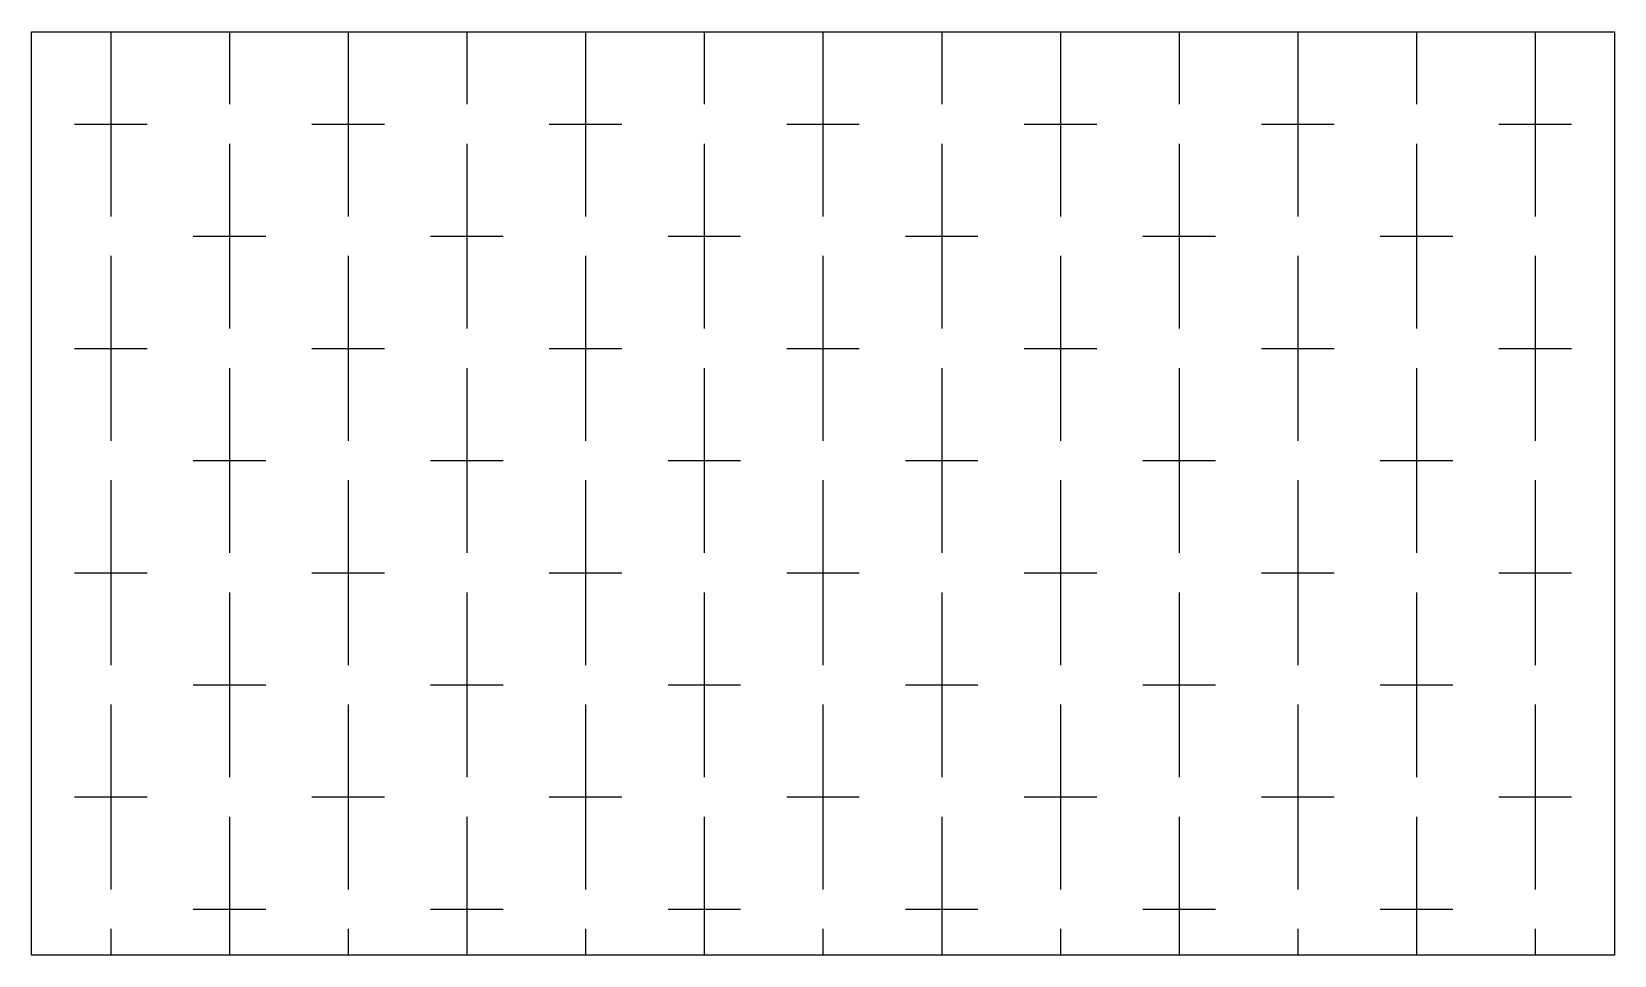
# Model space of a CAD drawing. Header units: millimetres. Extents: x 0 to 120, y 0 to 70.
import ezdxf

# ---------------------------------------------------------------- set-up
doc = ezdxf.new("R2010")
doc.units = ezdxf.units.MM
doc.layers.add('CUT', color=1, linetype='CONTINUOUS')

msp = doc.modelspace()

# ---------------------------------------------------------------- linework, layer by layer
at = {"layer": 'CUT'}
for p, q in [((6, 70), (6, 56)), ((15, 70), (15, 64.5)), ((24, 70), (24, 56)), ((33, 70), (33, 64.5)), ((42, 70), (42, 56)), ((51, 70), (51, 64.5)), ((60, 70), (60, 56)), ((69, 70), (69, 64.5)), ((78, 70), (78, 56)), ((87, 70), (87, 64.5)), ((96, 70), (96, 56)), ((105, 70), (105, 64.5)), ((114, 70), (114, 56)), ((3.25, 63), (8.75, 63)), ((21.25, 63), (26.75, 63)), ((39.25, 63), (44.75, 63)), ((57.25, 63), (62.75, 63)), ((75.25, 63), (80.75, 63)), ((93.25, 63), (98.75, 63)), ((111.25, 63), (116.75, 63)), ((15, 61.5), (15, 47.5)), ((33, 61.5), (33, 47.5)), ((51, 61.5), (51, 47.5)), ((69, 61.5), (69, 47.5)), ((87, 61.5), (87, 47.5)), ((105, 61.5), (105, 47.5)), ((12.25, 54.5), (17.75, 54.5)), ((30.25, 54.5), (35.75, 54.5)), ((48.25, 54.5), (53.75, 54.5)), ((66.25, 54.5), (71.75, 54.5)), ((84.25, 54.5), (89.75, 54.5)), ((102.25, 54.5), (107.75, 54.5)), ((6, 53), (6, 39)), ((24, 53), (24, 39)), ((42, 53), (42, 39)), ((60, 53), (60, 39)), ((78, 53), (78, 39)), ((96, 53), (96, 39)), ((114, 53), (114, 39)), ((3.25, 46), (8.75, 46)), ((21.25, 46), (26.75, 46)), ((39.25, 46), (44.75, 46)), ((57.25, 46), (62.75, 46)), ((75.25, 46), (80.75, 46)), ((93.25, 46), (98.75, 46)), ((111.25, 46), (116.75, 46)), ((15, 44.5), (15, 30.5)), ((33, 44.5), (33, 30.5)), ((51, 44.5), (51, 30.5)), ((69, 44.5), (69, 30.5)), ((87, 44.5), (87, 30.5)), ((105, 44.5), (105, 30.5)), ((12.25, 37.5), (17.75, 37.5)), ((30.25, 37.5), (35.75, 37.5)), ((48.25, 37.5), (53.75, 37.5)), ((66.25, 37.5), (71.75, 37.5)), ((84.25, 37.5), (89.75, 37.5)), ((102.25, 37.5), (107.75, 37.5)), ((6, 36), (6, 22)), ((24, 36), (24, 22)), ((42, 36), (42, 22)), ((60, 36), (60, 22)), ((78, 36), (78, 22)), ((96, 36), (96, 22)), ((114, 36), (114, 22)), ((3.25, 29), (8.75, 29)), ((21.25, 29), (26.75, 29)), ((39.25, 29), (44.75, 29)), ((57.25, 29), (62.75, 29)), ((75.25, 29), (80.75, 29)), ((93.25, 29), (98.75, 29)), ((111.25, 29), (116.75, 29)), ((15, 27.5), (15, 13.5)), ((33, 27.5), (33, 13.5)), ((51, 27.5), (51, 13.5)), ((69, 27.5), (69, 13.5)), ((87, 27.5), (87, 13.5)), ((105, 27.5), (105, 13.5)), ((12.25, 20.5), (17.75, 20.5)), ((30.25, 20.5), (35.75, 20.5)), ((48.25, 20.5), (53.75, 20.5)), ((66.25, 20.5), (71.75, 20.5)), ((84.25, 20.5), (89.75, 20.5)), ((102.25, 20.5), (107.75, 20.5)), ((6, 19), (6, 5)), ((24, 19), (24, 5)), ((42, 19), (42, 5)), ((60, 19), (60, 5)), ((78, 19), (78, 5)), ((96, 19), (96, 5)), ((114, 19), (114, 5)), ((3.25, 12), (8.75, 12)), ((21.25, 12), (26.75, 12)), ((39.25, 12), (44.75, 12)), ((57.25, 12), (62.75, 12)), ((75.25, 12), (80.75, 12)), ((93.25, 12), (98.75, 12)), ((111.25, 12), (116.75, 12)), ((15, 10.5), (15, 0)), ((33, 10.5), (33, 0)), ((51, 10.5), (51, 0)), ((69, 10.5), (69, 0)), ((87, 10.5), (87, 0)), ((105, 10.5), (105, 0)), ((12.25, 3.5), (17.75, 3.5)), ((30.25, 3.5), (35.75, 3.5)), ((48.25, 3.5), (53.75, 3.5)), ((66.25, 3.5), (71.75, 3.5)), ((84.25, 3.5), (89.75, 3.5)), ((102.25, 3.5), (107.75, 3.5)), ((6, 2), (6, 0)), ((24, 2), (24, 0)), ((42, 2), (42, 0)), ((60, 2), (60, 0)), ((78, 2), (78, 0)), ((96, 2), (96, 0)), ((114, 2), (114, 0))]:
    msp.add_line(p, q, dxfattribs=at)
msp.add_lwpolyline([(0, 70), (120, 70), (120, 0), (0, 0), (0, 70)], dxfattribs=at)

doc.saveas('drawing.dxf')
